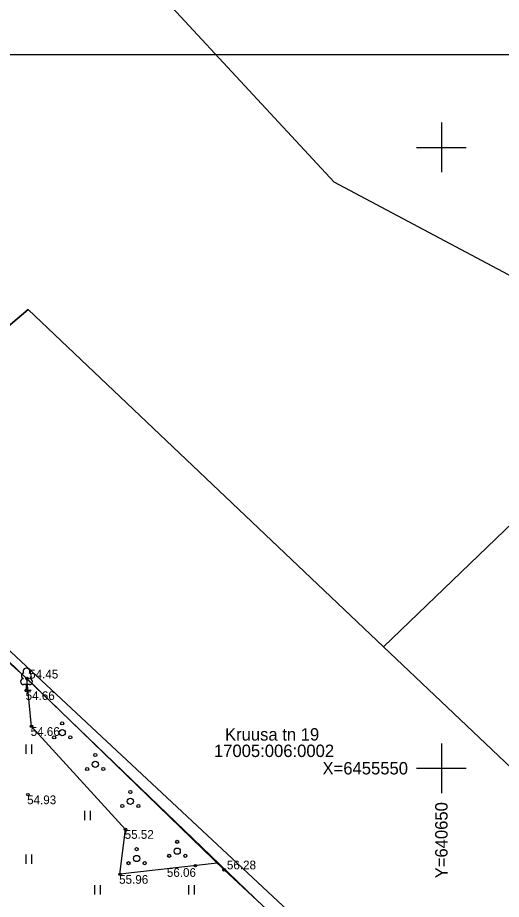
# Model space of a CAD drawing. Extents: x 640455 to 640969, y 6455317 to 6455988.
# Drawn here: x 640615.9 to 640654.8, y 6455539.4 to 6455610.4 of the extents above; entities that cross this region are included whole.
import ezdxf

# ---------------------------------------------------------------- set-up
doc = ezdxf.new("R2010")
doc.units = 0
for name, color, linetype in [('AED', 7, 'Continuous'), ('HALJASTUS', 7, 'Continuous'), ('KORGUS-EH2000', 7, 'Continuous'), ('MOOTPIIR', 7, 'Continuous'), ('PIIR', 7, 'Continuous'), ('PUU', 7, 'Continuous'), ('VORK', 7, 'Continuous'), ('VORMISTUS', 7, 'Continuous')]:
    doc.layers.add(name, color=color, linetype=linetype)

msp = doc.modelspace()

# ---------------------------------------------------------------- linework, layer by layer
at = {"layer": 'AED'}
msp.add_lwpolyline([(640600.379, 6455572.996), (640604.201, 6455569.27), (640608.793, 6455564.847), (640613.199, 6455560.266), (640616.647, 6455557.225), (640632.519, 6455541.814), (640643.485, 6455531.606), (640647.554, 6455527.702), (640649.185, 6455526.111)], dxfattribs=at)
at = {"layer": 'HALJASTUS'}
for p, q in [((640616.552, 6455551.913), (640616.552, 6455551.152)), ((640617.007, 6455551.913), (640617.007, 6455551.152)), ((640621.281, 6455546.576), (640621.281, 6455545.815)), ((640621.736, 6455546.576), (640621.736, 6455545.815)), ((640616.552, 6455543.054), (640616.552, 6455542.293)), ((640617.007, 6455543.054), (640617.007, 6455542.293)), ((640622.098, 6455540.586), (640622.098, 6455539.825)), ((640622.553, 6455540.586), (640622.553, 6455539.825)), ((640629.639, 6455540.586), (640629.639, 6455539.825)), ((640630.094, 6455540.586), (640630.094, 6455539.825))]:
    msp.add_line(p, q, dxfattribs=at)
msp.add_lwpolyline([(640631.959, 6455542.358), (640624.131, 6455541.458), (640624.577, 6455545.077), (640617.013, 6455553.371), (640616.647, 6455557.225)], dxfattribs=at)
at = {"layer": 'KORGUS-EH2000'}
for centre in [(640616.647, 6455557.225), (640616.609, 6455556.26), (640617.013, 6455553.371), (640616.726, 6455547.867), (640624.577, 6455545.077), (640630.207, 6455542.156), (640632.519, 6455541.814), (640624.131, 6455541.458)]:
    msp.add_circle(centre, 0.1, dxfattribs=at)
at = {"layer": 'MOOTPIIR'}
msp.add_lwpolyline([(640634.156, 6455508.989), (640585.709, 6455561.382), (640600.37, 6455573.365), (640659.095, 6455518.485), (640639.974, 6455498.024)], close=True, dxfattribs=at)
at = {"layer": 'PIIR'}
msp.add_lwpolyline([(640552.75, 6455777.24), (640556.65, 6455748.58), (640558.3, 6455687.77), (640454.51, 6455650.9), (640490.09, 6455596.12), (640494.27, 6455582.54), (640533.87, 6455541.29), (640545.12, 6455548.93), (640562.47, 6455560.71), (640577.45, 6455570.89), (640586.33, 6455561.42), (640600.25, 6455572.95), (640616.76, 6455586.93), (640645.34, 6455559.78), (640668.98, 6455582.52), (640641.38, 6455597.21), (640621.11, 6455619.07), (640648.75, 6455647.18), (640674.47, 6455673.86), (640709.7, 6455704.13), (640723.35, 6455724.42), (640765.2, 6455776.69)], dxfattribs=at)
for points in [[(640616.76, 6455586.93), (640600.25, 6455572.95), (640653.41, 6455521.78), (640668.49, 6455537.81), (640645.34, 6455559.78)], [(640586.33, 6455561.42), (640635.1, 6455509.38), (640638.36, 6455505.9), (640653.41, 6455521.78), (640600.25, 6455572.95)]]:
    msp.add_lwpolyline(points, close=True, dxfattribs=at)
at = {"layer": 'PUU'}
for p, q in [((640616.849, 6455556.735), (640616.369, 6455556.735)), ((640616.609, 6455556.26), (640616.609, 6455556.735)), ((640616.989, 6455556.26), (640616.609, 6455556.26))]:
    msp.add_line(p, q, dxfattribs=at)
for centre, radius in [((640619.487, 6455552.859), 0.25), ((640619.487, 6455553.609), 0.125), ((640618.837, 6455552.484), 0.125), ((640620.137, 6455552.484), 0.125), ((640622.145, 6455551.058), 0.125), ((640622.145, 6455550.308), 0.25), ((640621.495, 6455549.933), 0.125), ((640622.795, 6455549.933), 0.125), ((640624.971, 6455548.079), 0.125), ((640624.971, 6455547.329), 0.25), ((640624.321, 6455546.954), 0.125), ((640625.621, 6455546.954), 0.125), ((640628.741, 6455544.072), 0.125), ((640625.473, 6455543.479), 0.125), ((640628.741, 6455543.322), 0.25), ((640624.823, 6455542.354), 0.125), ((640625.473, 6455542.729), 0.25), ((640626.123, 6455542.354), 0.125), ((640628.091, 6455542.947), 0.125), ((640629.391, 6455542.947), 0.125)]:
    msp.add_circle(centre, radius, dxfattribs=at)
for centre, radius, start, end in [((640616.609, 6455557.78), 0.277, 332.5799, 207.4201), ((640616.439, 6455557.432), 0.233, 109.02174, 253.14154), ((640616.779, 6455557.432), 0.233, 286.85082, 70.98591), ((640616.372, 6455556.972), 0.238, 90.0016, 269.3953), ((640616.847, 6455556.972), 0.238, 270.6047, 89.9984)]:
    msp.add_arc(centre, radius, start, end, dxfattribs=at)
at = {"layer": 'VORK'}
for p, q in [((640650, 6455602), (640650, 6455598)), ((640648, 6455600), (640652, 6455600)), ((640650, 6455552), (640650, 6455548)), ((640648, 6455550), (640652, 6455550))]:
    msp.add_line(p, q, dxfattribs=at)
at = {"layer": 'VORMISTUS'}
msp.add_lwpolyline([(640552.949, 6455405.926), (640552.949, 6455607.486), (640693.759, 6455607.486), (640693.759, 6455405.926)], close=True, dxfattribs=at)

# ---------------------------------------------------------------- texts
at = {"layer": 'KORGUS-EH2000'}
for s, p in [('54.45', (640616.824, 6455557.226)), ('54.66', (640616.544, 6455555.496)), ('54.66', (640616.948, 6455552.607)), ('54.93', (640616.661, 6455547.104)), ('55.52', (640624.512, 6455544.314)), ('56.28', (640632.741, 6455541.855)), ('56.06', (640627.908, 6455541.252)), ('55.96', (640624.066, 6455540.695))]:
    msp.add_text(s, height=0.7, dxfattribs=at).set_placement(p)
at = {"layer": 'PIIR'}
for s, p in [('Kruusa tn 19', (640632.586, 6455552.226)), ('17005:006:0002', (640631.699, 6455550.902))]:
    msp.add_text(s, height=1, dxfattribs=at).set_placement(p)
at = {"layer": 'VORK'}
msp.add_text('X=6455550     ', height=1, dxfattribs=at).set_placement((640640.434, 6455549.5))
msp.add_text('Y=640650     ', height=1, rotation=90, dxfattribs=at).set_placement((640650.5, 6455541.134))

doc.saveas('drawing.dxf')
